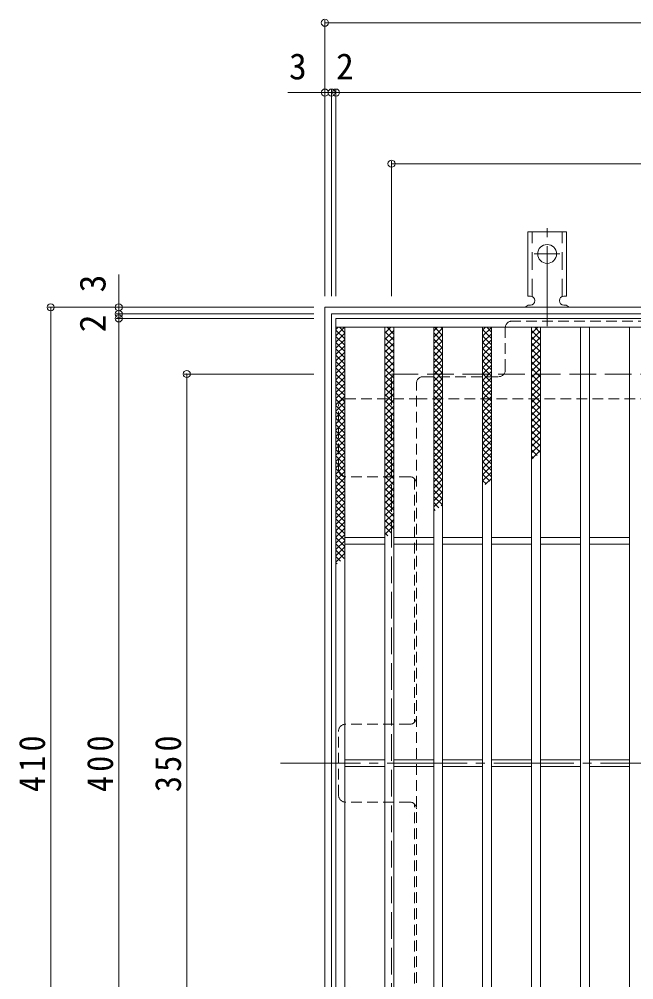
# Model space of a CAD drawing. Units: millimetres at full size, sheet at 1:4; details may follow other scales. Extents: x -837 to 1001, y -1646 to 790.
# Drawn here: x -837.2 to -560.7, y 345.7 to 777.7 of the extents above; entities that cross this region are included whole.
import ezdxf
from ezdxf.enums import TextEntityAlignment as Align

# ---------------------------------------------------------------- set-up
doc = ezdxf.new("R2010")
doc.units = ezdxf.units.MM
doc.header["$LTSCALE"] = 4
doc.header["$PDMODE"] = 32
doc.header["$PDSIZE"] = 3.2
for name, pattern in [('CHAIN2', [12, 9, -1, 1, -1]), ('DASHED1', [1.8, 1.2, -0.6]), ('DASHED2', [3, 2, -1]), ('DASHED3', [4, 3, -1])]:
    doc.linetypes.add(name, pattern=pattern)
for name, color, linetype, lineweight in [('A-1_躯体', 2, 'Continuous', 9), ('A-2_仕上', 3, 'Continuous', 9), ('A-4_その他', 7, 'Continuous', 9), ('A-7_ハッチ', 2, 'Continuous', 9), ('A-9_ｸｳﾁｮｳｷ', 6, 'Continuous', 9), ('A-A_ﾊｯﾁ-ﾜｸ', 3, 'Continuous', 9)]:
    doc.layers.add(name, color=color, linetype=linetype, lineweight=lineweight)
doc.styles.add('ＭＳ ゴシック', font='')
doc.styles.get('ＭＳ ゴシック').set_extended_font_data('MS Gothic')

msp = doc.modelspace()

# ---------------------------------------------------------------- linework, layer by layer
at = {"layer": 'A-1_躯体'}
for points in [[(-699.713, 238.162), (-699.713, 648.162), (-289.713, 648.162), (-289.713, 238.162)], [(-696.713, 241.162), (-696.713, 645.162), (-292.713, 645.162), (-292.713, 241.162)]]:
    msp.add_lwpolyline(points, close=True, dxfattribs=at)
at = {"layer": 'A-1_躯体', "linetype": 'DASHED3'}
msp.add_lwpolyline([(-669.713, 268.162), (-669.713, 618.162), (-319.713, 618.162), (-319.713, 268.162)], close=True, dxfattribs=at)
at = {"layer": 'A-2_仕上'}
for p, q in [((-694.713, 639.162), (-294.713, 639.162)), ((-690.713, 247.162), (-690.713, 639.162)), ((-672.713, 247.162), (-672.713, 639.162)), ((-668.713, 247.162), (-668.713, 639.162)), ((-650.713, 247.162), (-650.713, 639.162)), ((-646.713, 247.162), (-646.713, 639.162)), ((-628.713, 247.162), (-628.713, 639.162)), ((-624.713, 247.162), (-624.713, 639.162)), ((-606.713, 247.162), (-606.713, 639.162)), ((-602.713, 247.162), (-602.713, 639.162)), ((-584.713, 247.162), (-584.713, 639.162)), ((-580.713, 247.162), (-580.713, 639.162)), ((-562.713, 247.162), (-562.713, 639.162)), ((-690.713, 544.662), (-672.713, 544.662)), ((-668.713, 544.662), (-650.713, 544.662)), ((-646.713, 544.662), (-628.713, 544.662)), ((-624.713, 544.662), (-606.713, 544.662)), ((-602.713, 544.662), (-584.713, 544.662)), ((-580.713, 544.662), (-562.713, 544.662)), ((-690.713, 541.662), (-672.713, 541.662)), ((-668.713, 541.662), (-650.713, 541.662)), ((-646.713, 541.662), (-628.713, 541.662)), ((-624.713, 541.662), (-606.713, 541.662)), ((-602.713, 541.662), (-584.713, 541.662)), ((-580.713, 541.662), (-562.713, 541.662)), ((-690.713, 444.662), (-672.713, 444.662)), ((-690.713, 441.662), (-672.713, 441.662)), ((-668.713, 444.662), (-650.713, 444.662)), ((-668.713, 441.662), (-650.713, 441.662)), ((-646.713, 444.662), (-628.713, 444.662)), ((-646.713, 441.662), (-628.713, 441.662)), ((-624.713, 444.662), (-606.713, 444.662)), ((-624.713, 441.662), (-606.713, 441.662)), ((-602.713, 444.662), (-584.713, 444.662)), ((-602.713, 441.662), (-584.713, 441.662)), ((-580.713, 444.662), (-562.713, 444.662)), ((-580.713, 441.662), (-562.713, 441.662))]:
    msp.add_line(p, q, dxfattribs=at)
msp.add_lwpolyline([(-694.713, 243.162), (-694.713, 643.162), (-294.713, 643.162), (-294.713, 243.162)], close=True, dxfattribs=at)
at = {"layer": 'A-4_その他'}
for p, q in [((-699.713, 777.325), (-699.713, 653.162)), ((-699.713, 776.125), (-289.713, 776.125)), ((-716.393, 744.737), (-696.713, 744.737)), ((-696.713, 745.937), (-696.713, 653.162)), ((-696.713, 744.737), (-694.713, 744.737)), ((-694.713, 745.937), (-694.713, 653.162)), ((-694.713, 744.737), (-294.713, 744.737)), ((-669.713, 713.941), (-669.713, 653.162)), ((-669.713, 712.741), (-319.713, 712.741)), ((-792.449, 662.926), (-792.449, 645.162)), ((-824.254, 648.162), (-704.713, 648.162)), ((-823.054, 648.162), (-823.054, 238.162)), ((-793.649, 645.162), (-704.713, 645.162)), ((-792.449, 645.162), (-792.449, 643.162)), ((-793.649, 643.162), (-704.713, 643.162)), ((-792.449, 643.162), (-792.449, 243.162)), ((-763.044, 618.162), (-704.713, 618.162)), ((-761.844, 618.162), (-761.844, 268.162))]:
    msp.add_line(p, q, dxfattribs=at)
for p in [(-699.713, 776.125), (-699.713, 744.737), (-696.713, 744.737), (-694.713, 744.737), (-669.713, 712.741), (-823.054, 648.162), (-792.449, 648.162), (-792.449, 645.162), (-792.449, 643.162), (-761.844, 618.162)]:
    msp.add_point(p, dxfattribs=at)
at = {"layer": 'A-7_ハッチ', "linetype": 'DASHED1'}
for p, q in [((-373.914, 641.966), (-615.512, 641.966)), ((-618.512, 619.966), (-618.512, 638.966)), ((-658.513, 272.359), (-658.513, 613.966)), ((-655.513, 616.966), (-621.512, 616.966)), ((-690.516, 606.966), (-658.513, 606.966)), ((-658.513, 606.966), (-330.913, 606.966)), ((-693.516, 574.965), (-693.516, 603.966)), ((-661.513, 571.965), (-690.516, 571.965)), ((-659.313, 571.004), (-659.313, 461.623)), ((-661.513, 460.663), (-690.516, 460.663)), ((-693.516, 428.662), (-693.516, 457.663)), ((-661.513, 425.662), (-690.516, 425.662)), ((-659.313, 315.32), (-659.313, 424.701))]:
    msp.add_line(p, q, dxfattribs=at)
at = {"layer": 'A-7_ハッチ', "linetype": 'CHAIN2'}
msp.add_line((-719.713, 443.162), (-269.713, 443.162), dxfattribs=at)
at = {"layer": 'A-7_ハッチ', "linetype": 'DASHED1'}
for centre, start, end in [((-615.512, 638.966), 90, 180), ((-621.512, 619.966), 270, 0), ((-655.513, 613.966), 90, 180), ((-690.516, 603.966), 90, 180), ((-690.516, 574.965), 180, 270), ((-661.513, 568.965), 0, 90), ((-661.513, 463.663), 270, 0), ((-690.516, 457.663), 90, 180), ((-690.516, 428.662), 180, 270), ((-661.513, 422.662), 0, 90)]:
    msp.add_arc(centre, 3, start, end, dxfattribs=at)
at = {"layer": 'A-9_ｸｳﾁｮｳｷ'}
for p, q in [((-694.713, 635.372), (-690.923, 639.163)), ((-694.713, 638.201), (-693.751, 639.163)), ((-694.713, 637.923), (-690.713, 633.924)), ((-694.713, 632.544), (-690.713, 636.544)), ((-694.713, 635.095), (-690.713, 631.094)), ((-693.124, 639.163), (-690.713, 636.752)), ((-672.713, 636.487), (-670.037, 639.163)), ((-672.713, 633.659), (-668.713, 637.659)), ((-672.713, 637.323), (-668.713, 633.323)), ((-671.726, 639.163), (-668.713, 636.151)), ((-668.897, 639.163), (-668.713, 638.98)), ((-650.713, 637.555), (-649.104, 639.163)), ((-650.713, 634.726), (-646.713, 638.726)), ((-650.713, 636.675), (-646.713, 632.675)), ((-650.713, 631.898), (-646.713, 635.898)), ((-650.373, 639.163), (-646.713, 635.503)), ((-647.545, 639.163), (-646.713, 638.332)), ((-628.713, 637.946), (-627.496, 639.163)), ((-628.713, 635.118), (-624.713, 639.118)), ((-628.713, 638.179), (-624.713, 634.179)), ((-628.713, 632.289), (-624.713, 636.29)), ((-628.713, 635.351), (-624.713, 631.351)), ((-626.868, 639.163), (-624.713, 637.007)), ((-606.713, 636.413), (-603.963, 639.163)), ((-606.713, 637.759), (-602.713, 633.759)), ((-606.713, 633.585), (-602.713, 637.585)), ((-605.289, 639.163), (-602.713, 636.587)), ((-694.713, 629.715), (-690.713, 633.715)), ((-694.713, 632.267), (-690.713, 628.266)), ((-694.713, 626.887), (-690.713, 630.886)), ((-672.713, 630.83), (-668.713, 634.83)), ((-672.713, 634.494), (-668.713, 630.495)), ((-672.713, 628.002), (-668.713, 632.002)), ((-672.713, 631.666), (-668.713, 627.666)), ((-650.713, 633.846), (-646.713, 629.846)), ((-650.713, 629.07), (-646.713, 633.069)), ((-650.713, 631.018), (-646.713, 627.018)), ((-628.713, 629.461), (-624.713, 633.461)), ((-628.713, 632.522), (-624.713, 628.522)), ((-606.713, 634.93), (-602.713, 630.93)), ((-606.713, 630.757), (-602.713, 634.757)), ((-606.713, 632.102), (-602.713, 628.102)), ((-606.713, 627.928), (-602.713, 631.928)), ((-694.713, 629.438), (-690.713, 625.438)), ((-694.713, 624.058), (-690.713, 628.058)), ((-694.713, 626.61), (-690.713, 622.61)), ((-672.713, 625.173), (-668.713, 629.174)), ((-672.713, 628.838), (-668.713, 624.837)), ((-650.713, 626.241), (-646.713, 630.241)), ((-650.713, 628.19), (-646.713, 624.189)), ((-650.713, 623.413), (-646.713, 627.413)), ((-628.713, 626.633), (-624.713, 630.632)), ((-628.713, 629.694), (-624.713, 625.693)), ((-628.713, 623.804), (-624.713, 627.804)), ((-628.713, 626.865), (-624.713, 622.865)), ((-606.713, 629.274), (-602.713, 625.273)), ((-606.713, 625.1), (-602.713, 629.1)), ((-606.713, 626.445), (-602.713, 622.445)), ((-694.713, 621.23), (-690.713, 625.23)), ((-694.713, 623.781), (-690.713, 619.781)), ((-694.713, 618.402), (-690.713, 622.402)), ((-672.713, 622.345), (-668.713, 626.345)), ((-672.713, 626.009), (-668.713, 622.009)), ((-672.713, 619.516), (-668.713, 623.516)), ((-672.713, 623.18), (-668.713, 619.18)), ((-650.713, 625.361), (-646.713, 621.361)), ((-650.713, 620.584), (-646.713, 624.585)), ((-650.713, 622.532), (-646.713, 618.533)), ((-628.713, 620.976), (-624.713, 624.976)), ((-628.713, 624.037), (-624.713, 620.037)), ((-628.713, 618.147), (-624.713, 622.147)), ((-606.713, 622.271), (-602.713, 626.271)), ((-606.713, 623.616), (-602.713, 619.617)), ((-606.713, 619.443), (-602.713, 623.443)), ((-694.713, 620.953), (-690.713, 616.953)), ((-694.713, 615.573), (-690.713, 619.573)), ((-694.713, 618.124), (-690.713, 614.125)), ((-672.713, 616.688), (-668.713, 620.688)), ((-672.713, 620.352), (-668.713, 616.352)), ((-672.713, 613.86), (-668.713, 617.86)), ((-650.713, 617.756), (-646.713, 621.756)), ((-650.713, 619.704), (-646.713, 615.704)), ((-650.713, 614.927), (-646.713, 618.927)), ((-628.713, 621.208), (-624.713, 617.208)), ((-628.713, 615.319), (-624.713, 619.319)), ((-628.713, 618.38), (-624.713, 614.38)), ((-606.713, 620.788), (-602.713, 616.788)), ((-606.713, 616.614), (-602.713, 620.614)), ((-606.713, 617.96), (-602.713, 613.96)), ((-606.713, 613.786), (-602.713, 617.786)), ((-694.713, 612.744), (-690.713, 616.745)), ((-694.713, 615.296), (-690.713, 611.296)), ((-694.713, 609.916), (-690.713, 613.917)), ((-672.713, 617.524), (-668.713, 613.524)), ((-672.713, 611.031), (-668.713, 615.031)), ((-672.713, 614.695), (-668.713, 610.696)), ((-650.713, 616.876), (-646.713, 612.876)), ((-650.713, 612.099), (-646.713, 616.099)), ((-650.713, 614.047), (-646.713, 610.047)), ((-628.713, 612.49), (-624.713, 616.491)), ((-628.713, 615.551), (-624.713, 611.552)), ((-628.713, 609.662), (-624.713, 613.662)), ((-606.713, 615.131), (-602.713, 611.132)), ((-606.713, 610.958), (-602.713, 614.958)), ((-694.713, 612.468), (-690.713, 608.467)), ((-694.713, 607.088), (-690.713, 611.087)), ((-694.713, 609.639), (-690.713, 605.639)), ((-672.713, 608.203), (-668.713, 612.203)), ((-672.713, 611.867), (-668.713, 607.867)), ((-672.713, 605.374), (-668.713, 609.375)), ((-650.713, 609.271), (-646.713, 613.271)), ((-650.713, 611.219), (-646.713, 607.219)), ((-650.713, 606.442), (-646.713, 610.442)), ((-628.713, 612.723), (-624.713, 608.723)), ((-628.713, 606.834), (-624.713, 610.833)), ((-628.713, 609.895), (-624.713, 605.894)), ((-606.713, 612.303), (-602.713, 608.303)), ((-606.713, 608.129), (-602.713, 612.129)), ((-606.713, 609.475), (-602.713, 605.474)), ((-606.713, 605.301), (-602.713, 609.301)), ((-694.713, 604.259), (-690.713, 608.259)), ((-694.713, 606.811), (-690.713, 602.811)), ((-694.713, 601.431), (-690.713, 605.431)), ((-672.713, 609.039), (-668.713, 605.038)), ((-672.713, 602.546), (-668.713, 606.546)), ((-672.713, 606.21), (-668.713, 602.21)), ((-650.713, 608.391), (-646.713, 604.39)), ((-650.713, 603.614), (-646.713, 607.614)), ((-650.713, 605.562), (-646.713, 601.562)), ((-628.713, 604.005), (-624.713, 608.005)), ((-628.713, 607.066), (-624.713, 603.066)), ((-628.713, 601.177), (-624.713, 605.177)), ((-606.713, 606.646), (-602.713, 602.646)), ((-606.713, 602.472), (-602.713, 606.472)), ((-694.713, 603.982), (-690.713, 599.982)), ((-694.713, 598.603), (-690.713, 602.603)), ((-694.713, 601.154), (-690.713, 597.154)), ((-672.713, 599.717), (-668.713, 603.717)), ((-672.713, 603.381), (-668.713, 599.382)), ((-672.713, 596.889), (-668.713, 600.889)), ((-672.713, 600.553), (-668.713, 596.553)), ((-650.713, 600.785), (-646.713, 604.786)), ((-650.713, 602.734), (-646.713, 598.734)), ((-650.713, 597.957), (-646.713, 601.957)), ((-628.713, 604.238), (-624.713, 600.238)), ((-628.713, 598.348), (-624.713, 602.348)), ((-628.713, 601.409), (-624.713, 597.409)), ((-606.713, 603.817), (-602.713, 599.818)), ((-606.713, 599.644), (-602.713, 603.644)), ((-606.713, 600.989), (-602.713, 596.989)), ((-606.713, 596.816), (-602.713, 600.815)), ((-694.713, 595.774), (-690.713, 599.774)), ((-694.713, 598.325), (-690.713, 594.326)), ((-694.713, 592.945), (-690.713, 596.946)), ((-672.713, 594.061), (-668.713, 598.061)), ((-672.713, 597.725), (-668.713, 593.725)), ((-650.713, 599.905), (-646.713, 595.905)), ((-650.713, 595.128), (-646.713, 599.128)), ((-650.713, 597.077), (-646.713, 593.077)), ((-650.713, 592.3), (-646.713, 596.3)), ((-628.713, 595.52), (-624.713, 599.52)), ((-628.713, 598.581), (-624.713, 594.581)), ((-628.713, 592.691), (-624.713, 596.692)), ((-606.713, 598.161), (-602.713, 594.161)), ((-606.713, 593.987), (-602.713, 597.987)), ((-694.713, 595.497), (-690.713, 591.497)), ((-694.713, 590.117), (-690.713, 594.117)), ((-694.713, 592.669), (-690.713, 588.669)), ((-672.713, 591.233), (-668.713, 595.232)), ((-672.713, 594.897), (-668.713, 590.897)), ((-672.713, 588.404), (-668.713, 592.404)), ((-672.713, 592.068), (-668.713, 588.068)), ((-650.713, 594.248), (-646.713, 590.249)), ((-650.713, 589.472), (-646.713, 593.472)), ((-628.713, 595.752), (-624.713, 591.753)), ((-628.713, 589.863), (-624.713, 593.863)), ((-628.713, 592.924), (-624.713, 588.924)), ((-606.713, 595.333), (-602.713, 591.333)), ((-606.713, 591.158), (-602.713, 595.159)), ((-606.713, 592.504), (-602.713, 588.504)), ((-606.713, 588.33), (-602.713, 592.331)), ((-694.713, 587.289), (-690.713, 591.289)), ((-694.713, 589.84), (-690.713, 585.84)), ((-694.713, 584.46), (-690.713, 588.46)), ((-672.713, 585.575), (-668.713, 589.576)), ((-672.713, 589.24), (-668.713, 585.239)), ((-650.713, 591.42), (-646.713, 587.42)), ((-650.713, 586.644), (-646.713, 590.643)), ((-650.713, 588.592), (-646.713, 584.591)), ((-650.713, 583.814), (-646.713, 587.815)), ((-628.713, 587.035), (-624.713, 591.034)), ((-628.713, 590.096), (-624.713, 586.096)), ((-628.713, 584.206), (-624.713, 588.206)), ((-606.713, 589.676), (-602.713, 585.675)), ((-606.713, 585.502), (-602.713, 589.501)), ((-694.713, 587.012), (-690.713, 583.012)), ((-694.713, 581.632), (-690.713, 585.632)), ((-694.713, 584.184), (-690.713, 580.183)), ((-672.713, 582.747), (-668.713, 586.747)), ((-672.713, 586.411), (-668.713, 582.411)), ((-672.713, 579.919), (-668.713, 583.918)), ((-672.713, 583.583), (-668.713, 579.583)), ((-650.713, 585.763), (-646.713, 581.763)), ((-650.713, 580.986), (-646.713, 584.987)), ((-628.713, 587.267), (-624.713, 583.267)), ((-628.713, 581.378), (-624.713, 585.378)), ((-628.713, 584.439), (-624.713, 580.439)), ((-606.713, 586.847), (-602.713, 582.847)), ((-606.713, 582.673), (-602.713, 586.673)), ((-606.713, 584.019), (-604.257, 581.563)), ((-606.713, 579.845), (-602.713, 583.845)), ((-694.713, 578.804), (-690.713, 582.804)), ((-694.713, 581.355), (-690.713, 577.355)), ((-694.713, 575.975), (-690.713, 579.975)), ((-672.713, 577.09), (-668.713, 581.09)), ((-672.713, 580.754), (-668.713, 576.754)), ((-650.713, 582.934), (-646.713, 578.935)), ((-650.713, 578.158), (-646.713, 582.158)), ((-650.713, 580.106), (-646.713, 576.106)), ((-650.713, 575.33), (-646.713, 579.329)), ((-628.713, 578.55), (-624.713, 582.549)), ((-628.713, 581.611), (-624.713, 577.61)), ((-628.713, 575.721), (-624.713, 579.721)), ((-606.713, 581.19), (-605.845, 580.322)), ((-694.713, 578.526), (-690.713, 574.527)), ((-694.713, 573.146), (-690.713, 577.147)), ((-694.713, 575.698), (-690.713, 571.698)), ((-672.713, 574.262), (-668.713, 578.262)), ((-672.713, 577.926), (-668.713, 573.926)), ((-672.713, 571.434), (-668.713, 575.433)), ((-672.713, 575.097), (-668.713, 571.098)), ((-650.713, 577.278), (-646.713, 573.278)), ((-650.713, 572.501), (-646.713, 576.501)), ((-628.713, 578.782), (-624.713, 574.782)), ((-628.713, 572.892), (-624.713, 576.893)), ((-628.713, 575.953), (-624.713, 571.954)), ((-694.713, 570.318), (-690.713, 574.318)), ((-694.713, 572.87), (-690.713, 568.87)), ((-694.713, 567.49), (-690.713, 571.49)), ((-672.713, 568.605), (-668.713, 572.605)), ((-672.713, 572.269), (-668.713, 568.269)), ((-650.713, 574.45), (-646.713, 570.45)), ((-650.713, 569.673), (-646.713, 573.673)), ((-650.713, 571.621), (-646.713, 567.621)), ((-650.713, 566.844), (-646.713, 570.844)), ((-628.713, 570.064), (-624.713, 574.064)), ((-628.713, 573.125), (-625.551, 569.964)), ((-628.713, 570.297), (-627.139, 568.723)), ((-627.53, 568.419), (-624.713, 571.235)), ((-694.713, 570.041), (-690.713, 566.041)), ((-694.713, 564.662), (-690.713, 568.661)), ((-694.713, 567.213), (-690.713, 563.213)), ((-672.713, 565.776), (-668.713, 569.777)), ((-672.713, 569.441), (-668.713, 565.44)), ((-672.713, 562.948), (-668.713, 566.948)), ((-672.713, 566.612), (-668.713, 562.612)), ((-650.713, 568.793), (-646.713, 564.792)), ((-650.713, 564.015), (-646.713, 568.016)), ((-650.713, 565.964), (-646.713, 561.964)), ((-694.713, 561.833), (-690.713, 565.833)), ((-694.713, 564.385), (-690.713, 560.384)), ((-694.713, 559.005), (-690.713, 563.005)), ((-672.713, 560.12), (-668.713, 564.12)), ((-672.713, 563.784), (-668.713, 559.784)), ((-650.713, 561.187), (-646.713, 565.187)), ((-650.713, 563.136), (-646.845, 559.269)), ((-650.713, 558.359), (-646.713, 562.359)), ((-694.713, 561.556), (-690.713, 557.556)), ((-694.713, 556.176), (-690.713, 560.176)), ((-694.713, 558.727), (-690.713, 554.728)), ((-694.713, 553.348), (-690.713, 557.348)), ((-672.713, 557.291), (-668.713, 561.291)), ((-672.713, 560.955), (-668.713, 556.955)), ((-672.713, 554.463), (-668.713, 558.463)), ((-672.713, 558.127), (-668.713, 554.127)), ((-650.713, 560.307), (-648.434, 558.028)), ((-650.713, 557.479), (-650.022, 556.789)), ((-647.435, 558.809), (-646.713, 559.53)), ((-694.713, 555.899), (-690.713, 551.899)), ((-694.713, 550.519), (-690.713, 554.519)), ((-694.713, 553.071), (-690.713, 549.071)), ((-672.713, 551.635), (-668.713, 555.635)), ((-672.713, 555.298), (-668.713, 551.299)), ((-694.713, 547.691), (-690.713, 551.691)), ((-694.713, 550.242), (-690.713, 546.243)), ((-694.713, 544.863), (-690.713, 548.863)), ((-672.713, 548.806), (-668.713, 552.806)), ((-672.713, 552.47), (-668.713, 548.47)), ((-672.713, 545.977), (-668.713, 549.978)), ((-672.713, 549.642), (-669.729, 546.657)), ((-694.713, 547.414), (-690.713, 543.414)), ((-694.713, 542.034), (-690.713, 546.034)), ((-694.713, 544.586), (-690.713, 540.585)), ((-672.713, 546.813), (-671.317, 545.417)), ((-694.713, 539.206), (-690.713, 543.206)), ((-694.713, 541.758), (-690.713, 537.757)), ((-694.713, 536.377), (-690.713, 540.377)), ((-694.713, 538.928), (-691.023, 535.239)), ((-694.713, 533.549), (-690.713, 537.549)), ((-694.713, 536.1), (-692.611, 533.998)), ((-694.713, 533.272), (-694.199, 532.758))]:
    msp.add_line(p, q, dxfattribs=at)
at = {"layer": 'A-A_ﾊｯﾁ-ﾜｸ', "color": 7, "linetype": 'CHAIN2'}
for p, q in [((-599.713, 639.694), (-599.713, 687.095)), ((-605.489, 672.162), (-593.937, 672.162))]:
    msp.add_line(p, q, dxfattribs=at)
at = {"layer": 'A-A_ﾊｯﾁ-ﾜｸ'}
for p, q in [((-608.463, 653.162), (-608.463, 682.162)), ((-590.963, 682.162), (-608.463, 682.162)), ((-590.963, 653.162), (-590.963, 682.162)), ((-608.463, 653.162), (-607.213, 653.162)), ((-590.963, 653.162), (-592.213, 653.162)), ((-607.713, 649.162), (-607.213, 649.162)), ((-592.218, 649.162), (-591.704, 649.162))]:
    msp.add_line(p, q, dxfattribs=at)
at = {"layer": 'A-A_ﾊｯﾁ-ﾜｸ', "linetype": 'DASHED2'}
for p, q in [((-606.463, 653.016), (-606.463, 682.162)), ((-592.963, 653.016), (-592.963, 682.162))]:
    msp.add_line(p, q, dxfattribs=at)
at = {"layer": 'A-A_ﾊｯﾁ-ﾜｸ'}
msp.add_circle((-599.713, 672.162), 4.25, dxfattribs=at)
for centre, start, end in [((-607.213, 651.162), 270, 90), ((-592.213, 651.162), 90, 269.86671), ((-607.713, 647.162), 90.27597, 150.00049), ((-591.713, 647.162), 29.99928, 89.75838)]:
    msp.add_arc(centre, 2, start, end, dxfattribs=at)

# ---------------------------------------------------------------- texts
at = {"layer": 'A-4_その他', "color": 2, "style": 'ＭＳ ゴシック'}
for s, p in [('3', (-715.842, 747.137)), ('2', (-694.671, 747.137))]:
    msp.add_text(s, height=11.73, dxfattribs=at).set_placement(p, align=Align.BOTTOM_LEFT)
for s, p in [('3', (-794.849, 654.887)), ('2', (-794.849, 636.926))]:
    msp.add_text(s, height=11.73, rotation=90, dxfattribs=at).set_placement(p, align=Align.BOTTOM_LEFT)
at = {"layer": 'A-4_その他', "color": 2, "char_height": 11.73, "attachment_point": 7, "rotation": 90, "style": 'ＭＳ ゴシック'}
for s, insert in [('\\T1.27;\\W0.9;410', (-825.454, 430.162)), ('\\T1.27;\\W0.9;400', (-794.849, 430.162)), ('\\T1.27;\\W0.9;350', (-764.244, 430.162))]:
    msp.add_mtext(s, dxfattribs=dict(at, insert=insert))

doc.saveas('drawing.dxf')
